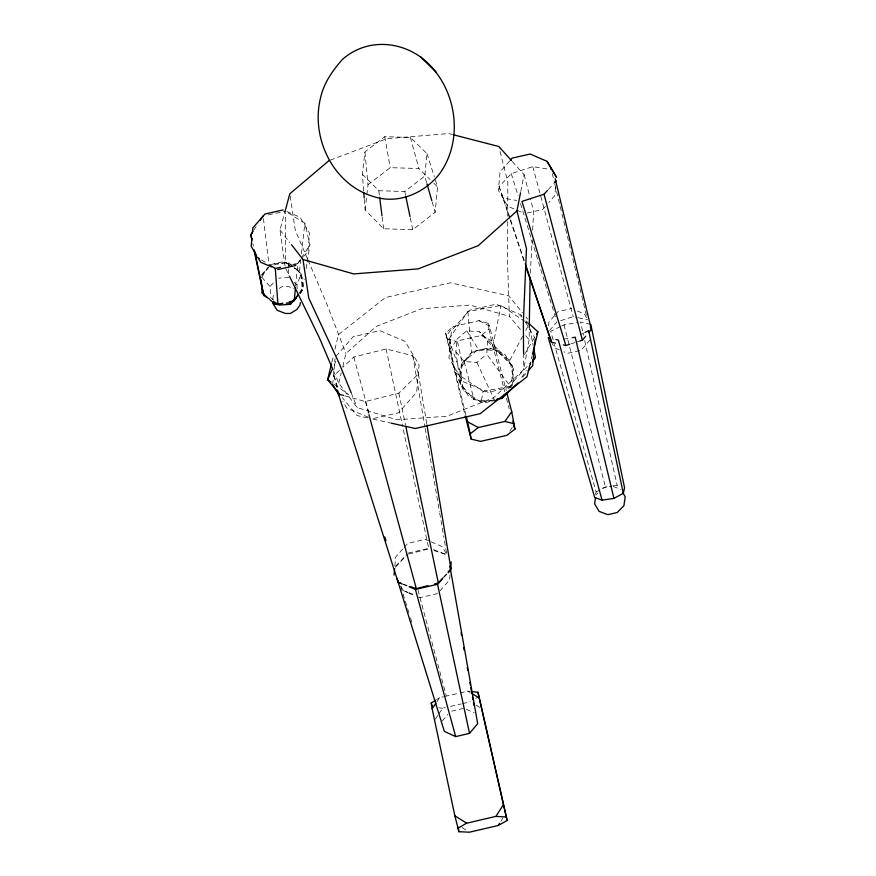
<?xml version="1.0" encoding="UTF-8"?>
<svg xmlns="http://www.w3.org/2000/svg" width="876" height="876" viewBox="0 0 876 876"><rect width="100%" height="100%" fill="white"/><g stroke="black" fill="none" stroke-linecap="round" stroke-linejoin="round"><path stroke-width="0.66" stroke-dasharray="4.38 3.29" d="M289.704 265.165L285.368 262.493L285.499 212.594M507.719 221.716L507.609 264.005L509.35 316.302L522.282 331.632M507.73 216.262L507.817 182.153L499.156 147.836M288.576 269.458L288.543 277.506L278.634 278.141M288.576 268.122L288.598 262.756L271.943 263.818M333.438 370.811L338.749 383.217L357.211 407.603L396.905 419.812L447.067 416.199L493.648 397.715L523.651 369.617L529.17 339.811L529.235 328.927M272.786 299.592L273.378 294.763L274.867 292.529M530.341 273.257L532.137 239.531M532.63 230.092L533.637 211.215L530.232 198.151M492.4 401.066L474.015 399.719L460.393 383.885L455.881 351.867L456.954 339.154L466.766 330.832L479.555 331.796L499.473 350.838L513.051 366.759L511.179 387.63L486.706 354.167L487.812 341.476L479.555 331.796M460.393 383.885L462.178 362.982L456.954 339.154M332.716 384.597L335.037 358.623M394.868 566.071L395.689 557.07L403.354 548.299M450.056 574.798L449.585 579.945L440.223 590.654M512.142 386.207L513.686 369.168L504.937 354.484L489.224 347.75L472.547 351.55L461.28 364.438L459.736 381.476L468.496 396.171L484.209 402.883L494.469 400.54M555.537 187.727L554.815 195.611L548.748 202.553M548.562 325.861L548.913 322.083L554.738 315.415M295.606 286.145L297.468 266.293M364.317 199.378L365.15 209.988L383.633 228.745L412.76 229.72L435.142 212.266L437.551 186.884L434.704 177.927M426.612 182.536L424.761 176.076L426.973 153.639L410.373 137.422L384.772 136.7L364.92 151.833L362.346 174.182L363.693 191.417M299.428 292.715L303.14 287.01L299.45 271.199L300.807 259.197M301.41 253.865L304.87 223.205L286.638 211.948M365.15 209.988L368.008 184.726L364.92 151.833M303.14 287.01L304.41 279.105M306.118 268.571L306.972 263.304M307.18 261.99L309.951 244.875L304.87 223.205M494.119 399.872L481.088 402.314L483.103 391.364L455.071 372.333L448.797 339.264L467.85 311.571L501.039 305.374L524.549 321.24M520.771 191.505L524.1 174.653L512.361 161.589M508.638 388.605L513.84 380.972L509.854 360.266L492.334 348.407L501.039 305.374M331.785 362.456L333.384 355.82M334.971 349.195L338.475 334.599L385.418 297.555L450.494 282.773L508.737 295.869L522.468 312.765M338.749 383.217L341.246 372.891M342.812 366.431L345.943 353.51L376.264 326.398L421.487 308.779L469.985 305.067L509.35 316.302M529.564 366.168L532.137 355.59M595.538 494.173L596.118 491.994L554.409 344.323M285.061 266.195L279.948 229.928L284.897 211.85M297.216 288.543L296.964 284.842L301.169 273.739L294.402 267.826M334.041 365.27L336.165 360.463M509.854 360.266L522.633 336.264M525.83 330.263L527.746 326.66M524.406 354.616L534.535 337.49M500.897 821.25L502.933 818.053M297.72 263.643L300.599 259.23M301.322 258.124L309.951 244.875M261.65 277.353L268.363 267.103M253.69 230.246L256.591 225.844M435.328 719.218L438.274 714.805M439.007 713.71L442.687 708.202L445.337 707.589M436.653 702.092L439.642 697.635L443.486 696.748M521.757 377.315L526.323 370.636M529.367 366.179L530.889 363.956M481.088 402.314L463.557 390.4L459.615 369.683L471.54 352.305L467.85 311.571M509.832 431.08L512.832 426.798M449.202 350.378L455.881 341.268L481.209 335.497L488.994 329.048L488.184 323.332L478.964 320.671L453.297 326.518L445.577 333.033L464.904 414.687M465.944 415.202L446.508 335.716L453.297 326.518M300.019 293.131L302.319 290.317L301.169 273.739M549.57 330.526L556.928 321.886M442.27 720.959L447.986 714.29M261.639 274.746L267.826 267.673M297.522 263.501L302.735 257.533M303.6 256.537L307.947 251.576L309.578 233.147L300.074 217.248L286.693 211.499M299.789 293.197L302.319 290.317M299.91 293.909L301.673 291.883L302.866 278.513L295.957 266.961M336.012 356.346L353.181 336.702L379.888 330.624L405.073 341.399L419.1 364.898L416.647 392.141L398.646 412.727L371.971 418.827M509.591 161.064L500.054 171.981L498.378 190.388L507.806 206.265L523.519 213.043M545.288 206.517L542.682 209.495L524.735 213.569M555.57 314.462L558.067 311.615L571.612 308.527M522.797 376.976L526.399 372.858M404.208 547.325L407.614 543.427L425.287 539.364L430.039 541.39M590.183 339.8L581.029 350.269L567.495 353.356L564.024 351.867M261.815 275.349L268.571 267.662M273.63 300.15L270.826 297.698L270.049 286.583L274.944 281.01M443.727 576.934L446.431 573.9M513.84 380.972L530.944 362.215M548.365 189.479L553.555 183.796M443.716 577.591L447.231 573.769M395.525 567.188L407.351 554.388M509.876 218.88L499.057 186.621L511.277 173.645L532.772 166.637L551.332 169.583M395.7 566.17L405.446 555.91M595.888 495.028L597.793 493.079M344.837 395.842L365.369 401.547L398.887 393.094L418.432 373.942L412.771 355.765L386.086 348.966L353.805 357.058L342.91 367.219M336.844 387.444L333.997 375.541L341.914 368.15M462.178 362.982L478.373 349.261L499.473 350.838M455.881 351.867L464.149 361.503L476.905 362.456L486.706 354.167M362.346 174.182L378.815 190.716L404.778 191.526L424.761 176.076M368.008 184.726L390.225 167.666L418.892 168.531L430.083 179.536M436.489 699.672L439.642 697.635M475.745 698.413L478.92 696.398M279.247 288.346L282.915 286.266L287.974 286.364L293.931 288.576M596.118 491.994L605.404 486.968L611.93 486.016L602.546 488.195M580.098 334.807L583.777 333.022M560.41 326.595L550.719 331.259L554.048 343.02M561.615 326.003L564.034 324.843L577.996 322.412M330.296 160.1L386.885 138.715L448.676 133.546L452.64 134.576M560.684 320.671L573.2 316.63L577.087 317.473M570.944 343.885L574.765 342.647M576.047 342.242L579.868 341.005M408.61 554.059L428.824 548.88L402.894 427.597M408.106 553.106L429.711 548.135M437.671 593.578L420.009 597.64L416.439 596.129M444.767 696.453L458.849 693.201M460.13 692.905L467.817 691.12L470.357 691.416M450.614 706.363L461.181 703.921M462.506 703.614L470.434 701.785M451.688 711.137L464.094 708.268M510.719 387.137L488.085 392.306L462.977 381.564L448.972 358.098L451.447 330.843L469.448 310.246L496.101 304.18L521.209 314.955L522.6 317.309M270.476 264.64L283.583 261.661L291.007 264.848M274.111 264.902L285.368 262.493M288.467 265.625L292.431 264.771M268.395 214.85L285.499 211.247M471.54 352.305L492.334 348.407M483.103 391.364L512.438 385.867M563.542 339.198L571.316 337.862M613.233 485.83L617.142 485.26L619.617 486.125M438.854 707.797L442.687 708.202M499.057 186.621L503.339 198.151L516.665 200.462M578.379 317.747L587.446 319.707M367.635 417.907L357.047 415.553L342.341 397.627M372.935 419.089L391.473 423.207M590.785 324.328L580.536 321.974L583.515 335.245M446.618 338.705L455.881 341.268M433.97 550.555L446.837 554.771L444.077 538.63M403.015 584.084L407.844 585.748M613.255 486.498L620.69 489.345M433.489 549.613L447.351 555.001M402.741 584.226L407.811 586.296M400.704 586.153L403.354 590.577L407.887 592.494M431.233 541.894L441.942 546.449L446.585 554.19M403.354 590.577L408.117 592.592M368.369 417.294L346.786 408.085L342.768 401.372M559.381 349.874L554.738 347.881L552.165 343.545M577.404 311.013L584.358 314.002L586.942 318.349M466.339 709.275L474.223 712.79M478.964 320.671L489.41 325.949L506.24 390.608M481.209 335.497L491.502 340.731L504.751 391.736M467.817 691.12L470.094 692.478M476.062 705.136L481.69 708.498M294.029 267.848L299.45 271.199M261.508 259.953L266.096 262.789M462.002 827.568L466.229 830.218M525.666 321.985L529.027 324.251M334.325 384.422L348.79 394.671M288.598 262.756L293.438 266.983M294.15 282.4L296.964 284.842M519.994 315.36L521.986 317.178M525.972 320.835L527.954 322.653M433.817 183.215L437.551 186.884M487.812 341.476L513.051 366.759M261.793 277.243L270.049 286.583M525.72 335.727L529.17 339.811M525.896 316.992L527.615 319.105M279.948 229.928L289.825 242.586M466.766 330.832L478.373 349.261M525.403 322.007L528.896 327.876M529.586 329.048L535.181 338.443M285.839 268.757L288.817 274.878M455.071 372.333L463.557 390.4M488.184 323.332L489.41 325.949M476.905 362.456L494.458 400.036M307.52 258.924L295.256 230.289L289.846 193.76M308.056 260.172L327.263 304.979L345.943 353.51M351.079 392.579L357.211 407.603M448.797 339.264L459.615 369.683M445.577 333.033L446.508 335.716M503.339 198.151L524.428 261.201M510.303 220.172L524.582 262.756M426.973 153.639L434.288 176.656M333.997 375.541L338.092 388.55M511.277 173.645L518.077 195.753M520.486 203.56L555.318 316.685M400.847 586.657L408.884 612.74M410.494 617.952L412.103 623.164M432.175 201.929L435.142 212.266M410.373 137.422L418.892 168.531M365.369 401.547L368.599 413.406M353.805 357.058L369.157 413.625M532.772 166.637L573.2 316.63M417.983 590.052L446.212 695.599M524.1 174.653L529.892 196.848M506.448 398.273L509.164 408.731M512.23 420.502L513.248 424.422M464.149 361.503L474.015 399.719M564.034 324.843L605.404 486.968M552.296 173.568L554.53 182.865M554.847 184.201L586.8 317.057M252.846 243.605L253.438 246.167M584.697 340.556L617.142 485.26M488.994 329.048L491.502 340.731M386.086 348.966L402.61 426.262M404.778 191.526L405.599 195.479M410.286 217.872L412.76 229.72M398.887 393.094L405.555 425.188M529.794 328.215L533.134 345.385M384.772 136.7L390.225 167.666M412.771 355.765L424.97 427.028M425.199 428.375L439.467 511.737M439.697 513.084L443.847 537.284M418.432 373.942L426.732 423.677M378.815 190.716L379.483 195.961M382.144 216.941L383.633 228.745M263.446 218.661L269.107 265.965M523.563 353.247L523.651 369.617"/><path stroke-width="1.31" d="M529.246 327.558L530.122 277.309M251.894 238.469L251.193 246.375L256.635 255.464M252.365 233.202L252.825 227.935L264.99 214.018L283.047 209.933M394.058 575.083L394.638 568.644M450.636 568.371L451.217 561.943M535.05 339.8L532.685 365.664L528.195 370.8M289.222 301.793L294.237 300.709L295.486 287.47M595.527 497.568L594.607 503.897L599.162 511.387L607.813 514.672L617.252 512.504L623.898 505.704L625.212 496.867L622.825 492.509M300.369 302.647L299.986 305.122L296.92 309.469L290.438 313.455L285.434 313.477L277.221 310.29L272.611 303.14M523.563 353.247L523.377 321.875L526.476 248.598L516.95 210.941L520.519 192.797M550.796 338.202L548.277 337.578L594.673 497.437L602.042 500.119L613.945 498.411L623.307 493.298L624.577 487.855L590.785 324.328M331.467 363.781L327.646 379.691L339.757 394.463M529.564 366.168L526.991 376.757L480.19 413.68L415.312 428.506L391.473 423.207M532.455 354.265L537.919 331.774L528.951 323.572M284.897 211.85L289.846 193.76L329.048 160.571M332.442 368.873L327.646 379.691L330.986 382.056M536.561 334.063L537.919 331.774M435.438 700.362L431.244 703.078L432.153 708.793L454.863 815.819L458.915 831.707L469.405 832.2L498.192 825.51L499.55 823.385M457.809 828.258L466.667 823.199L495.915 816.399L503.481 804.529L477.967 692.281L471.627 691.558M269.874 299.669L274.725 303.884L279.247 305.045L290.394 304.311L298.103 295.113M294.237 300.709L297.95 295.004M251.894 239.925L250.788 234.637L252.967 231.341M260.227 220.347L263.129 215.956M432.153 708.793L435.898 703.209M496.725 399.379L501.937 398.405L504.171 395.142M517.957 382.889L501.937 398.405M532.4 361.733L535.444 357.277L533.9 349.349M511.737 411.72L515.011 429.109L506.832 435.35L480.639 441.351L471.168 439.139L470.215 433.839L478.318 427.521L504.894 421.455L511.737 411.72L506.93 393.247M579.868 341.005L582.42 340.184L585.672 336.274M588.913 332.365L591.355 329.442L555.187 178.682M396.959 578.401L444.373 731.405L455.673 736.596L469.525 733.376L477.672 723.685L449.903 566.203M290.394 304.311L296.099 297.807M510.456 160.078L512.186 158.096L530.155 154.023L547.084 161.337L556.501 177.226L547.084 161.337M434.441 583.996L438.329 582.989L442.829 577.941M448.227 571.886L450.932 568.852L426.951 425.013M532.75 360.233L535.444 357.277M569.663 344.29L565.841 345.527L521.986 201.392L544.029 194.22L547.489 190.431M554.42 182.854L556.161 180.96M409.081 586.81L415.41 589.395L437.551 584.292L441.953 579.507M448.107 572.816L450.757 569.937M516.95 210.941L478.252 245.641L418.18 268.888L353.641 273.925L302.986 259.46L291.467 244.689M495.028 401.252L498.05 398.7M498.192 825.51L507.138 820.494L477.967 692.281M585.004 332.42L588.672 330.624L623.307 493.298M410.264 586.581L416.319 588.661L427.97 585.661M277.747 269.578L295.781 265.483M273.586 301.552L277.933 304.235L282.948 303.151M269.534 264.913L275.261 268.45L280.539 267.322M293.756 264.497L296.395 263.928M572.608 337.643L575.203 337.205L613.945 498.411M274.725 303.884L278.557 303.644M286.244 303.14L291.369 302.8M495.915 816.399L506.328 816.98L507.138 820.494M526.312 267.914L551.541 342.264L555.439 343.151M563.235 344.925L565.841 345.527M504.894 421.455L514.311 423.754M555.844 339.461L558.362 340.085L602.042 500.119M453.954 134.915L498.827 146.511L511.464 160.582M337.468 390.094L338.421 394.069L343.556 395.492M338.421 394.069L398.175 582.42L401.799 583.668M397.682 582.168L401.482 583.712M409.015 592.975L412.41 594.41M271.669 266.972L260.719 262.274L258.672 258.869M420.721 57.093C396.872 40.055 364.92 39.628 342.505 59.338C332.519 70.627 323.649 83.187 320.474 98.189C310.608 138.036 333.329 184.825 373.625 196.574C397.638 204.59 423.655 193.596 439.062 174.499C465.682 138.539 456.013 83.735 420.721 57.093L436.204 72.128M466.273 416.516L467.565 421.816L478.318 427.521M261.234 280.145L262.121 292.923L264.3 294.117M471.244 693.157L479.238 697.909M254.314 250.01L255.781 256.416L259.219 258.54M254.095 250.514L263.796 295.497L269.239 298.858M454.863 815.819L466.667 823.199M262.121 292.923L266.972 297.139M332.716 384.597L339.417 395.777M289.409 276.104L319.127 337.293L332.913 369.562M513.588 425.725L515.011 429.109M351.079 392.579L339.34 363.792L308.757 298.037L302.986 259.46M590.38 327L591.355 329.442M525.282 263.775L551.541 342.264M471.168 439.139L465.233 416.001M384.783 536.944L386.009 540.842M431.244 703.078L432.164 706.122M450.187 566.29L450.932 568.852M426.984 183.829L431.802 200.637M415.41 589.395L455.673 736.596M368.96 414.72L416.319 588.661M544.029 194.22L582.42 340.184M397.529 579.835L398.175 582.42M250.788 234.637L251.959 239.761M503.481 804.529L506.328 816.98M467.565 421.816L470.215 433.839M437.551 584.292L469.525 733.376M405.873 196.793L410.012 216.558M405.829 426.535L438.329 582.989M255.781 256.416L263.796 295.497M461.115 632.811L461.586 635.494M463.722 647.561L464.203 650.244M467.28 667.687L467.762 670.37M469.897 682.437L470.368 685.12M470.839 687.802L471.321 690.485M472.503 697.197L472.985 699.88M473.456 702.563L473.927 705.246M458.159 827.174L458.915 831.707M379.647 197.275L381.969 215.627M363.803 192.742L364.219 198.053M275.261 268.45L277.933 304.235"/></g></svg>
